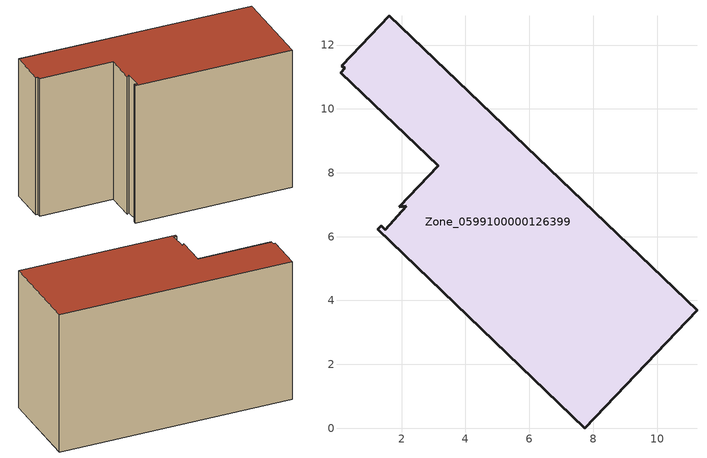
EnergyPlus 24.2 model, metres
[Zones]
Zone_0599100000126399
 floor ground (C_G): 0.09,11.13 0.22,11.27 0.13,11.35 1.62,12.92 11.25,3.69 7.74,0 1.26,6.23 1.37,6.34 1.49,6.21 2.15,6.95 1.93,6.94 3.15,8.22 z2.58
 wall outside (C_F): 1.26,6.23 7.74,0 11.25,3.69 1.62,12.92 0.13,11.35 0.22,11.27 0.09,11.13 3.15,8.22 1.93,6.94 2.15,6.95 1.49,6.21 1.37,6.34 1.26,6.23 z2.58:10.82
 roof outside (C_R): 0.22,11.27 0.09,11.13 3.15,8.22 1.93,6.94 2.15,6.95 1.49,6.21 1.37,6.34 1.26,6.23 7.74,0 11.25,3.69 1.62,12.92 0.13,11.35 z10.82
[BUILDING]
Pand.0599100000126399: North Axis=0; Terrain=City; Loads Convergence Tolerance Value=0.04; Temperature Convergence Tolerance Value=0.4; Solar Distribution=FullExterior; Maximum Number of Warmup Days=25; Minimum Number of Warmup Days=1
[Site:Location]
Rotterdam.The.Hague.AP_ZH_NLD Design_Conditions: Latitude=51.96; Longitude=4.45; Time Zone=1; Elevation=-4.5
[SITE:GROUNDTEMPERATURE:BUILDINGSURFACE]
18, 18, 18, 18, 18, 18, 18, 18, 18, 18, 18, 18
[MATERIAL] Thermal Absorptance=0.9; Solar Absorptance=0.7; Visible Absorptance=0.7
Name | Roughness | Thickness | Conductivity | Density | Specific Heat
G.TI.1975-1991 | MediumSmooth | 0.15 | 0.288461 | 540 | 1210
F.TI.1975-1991 | Rough | 0.3 | 0.230769 | 1920 | 840
R.TI.1975-1991 | MediumRough | 0.2 | 0.153846 | 1500 | 1000
[CONSTRUCTION]
C_G: G.TI.1975-1991
C_F: F.TI.1975-1991
C_R: R.TI.1975-1991
[ZONE]
Zone_0599100000126399: Type=1; Multiplier=1; Ceiling Height=Autocalculate; Volume=Autocalculate; Floor Area=autocalculate; Part of Total Floor Area=Yes
[ZONEINFILTRATION:DESIGNFLOWRATE]
Infil_Zone_0599100000126399: Zone or ZoneList or Space or SpaceList=Zone_0599100000126399; Schedule=AlwaysOn; Design Flow Rate Calculation Method=Flow/Area; Flow Rate per Floor Area=0.003; Constant Term Coefficient=1; Temperature Term Coefficient=0; Velocity Term Coefficient=0; Velocity Squared Term Coefficient=0
[HVACTEMPLATE:ZONE:IDEALLOADSAIRSYSTEM]
Zone_0599100000126399: Maximum Heating Supply Air Temperature=50; Minimum Cooling Supply Air Temperature=13; Maximum Heating Supply Air Humidity Ratio=0.0156; Minimum Cooling Supply Air Humidity Ratio=0.0077; Heating Limit=NoLimit; Cooling Limit=NoLimit; Dehumidification Control Type=ConstantSensibleHeatRatio; Cooling Sensible Heat Ratio=0.7; Dehumidification Setpoint=60; Humidification Control Type=None; Humidification Setpoint=30; Outdoor Air Method=None; Outdoor Air Flow Rate per Person=0.00944; Outdoor Air Flow Rate per Zone Floor Area=0; Outdoor Air Flow Rate per Zone=0; Demand Controlled Ventilation Type=None; Outdoor Air Economizer Type=NoEconomizer; Heat Recovery Type=None; Sensible Heat Recovery Effectiveness=0.7; Latent Heat Recovery Effectiveness=0.65
[ZONECONTROL:THERMOSTAT]
ThermostatControl_Zone_0599100000126399: Zone or ZoneList=Zone_0599100000126399; Control Type Schedule=DualSetpointControlType; Control 1=Thermostat_Zone_0599100000126399; Temperature Difference Between Cutout And Setpoint=0
[THERMOSTATSETPOINT:DUALSETPOINT]
Thermostat_Zone_0599100000126399: Heating Setpoint Temperature Schedule=HeatingSetpoint_Zone_0599100000126399; Cooling Setpoint Temperature Schedule=CoolingSetpoint_Zone_0599100000126399
[SCHEDULE:COMPACT]
HeatingSetpoint_Zone_0599100000126399: Through: 12/31, For: AllDays, Until: 24:00, 21
CoolingSetpoint_Zone_0599100000126399: Through: 12/31, For: AllDays, Until: 24:00, 24
DualSetpointControlType: Through: 12/31, For: AllDays, Until: 24:00, 4
AlwaysOn: Through: 12/31, For: AllDays, Until: 24:00, 1
